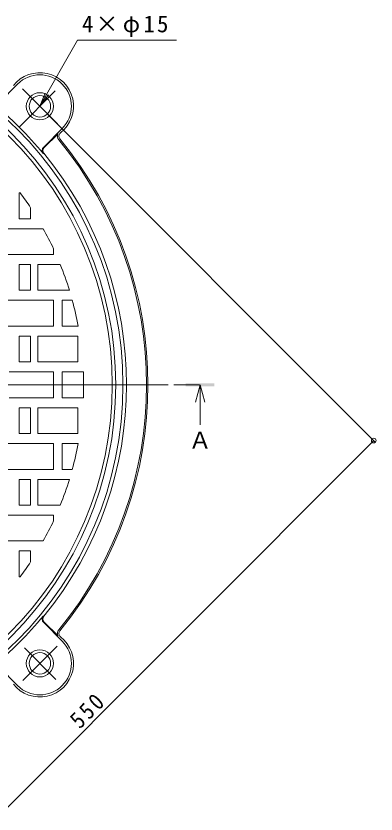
# Model space of a CAD drawing. Units: millimetres, scale not verified. Extents: x -688 to 760, y -541 to 560.
# Drawn here: x -101 to 150, y -29 to 528 of the extents above; entities that cross this region are included whole.
import ezdxf
from ezdxf.enums import TextEntityAlignment as Align

# ---------------------------------------------------------------- set-up
doc = ezdxf.new("R2010")
doc.units = ezdxf.units.MM
doc.header["$LTSCALE"] = 4
doc.header["$PDMODE"] = 32
doc.header["$PDSIZE"] = 3.2
doc.linetypes.add('CHAIN1', pattern=[8, 5, -1, 1, -1])
doc.linetypes.add('CHAIN2', pattern=[12, 9, -1, 1, -1])
for name, color, linetype, lineweight in [('8-1', 2, 'Continuous', 9), ('8-2', 3, 'Continuous', 9), ('8-4', 7, 'Continuous', 9), ('8-5', 7, 'Continuous', 9)]:
    doc.layers.add(name, color=color, linetype=linetype, lineweight=lineweight)
doc.styles.add('ＭＳ ゴシック', font='')
doc.styles.get('ＭＳ ゴシック').set_extended_font_data('MS Gothic')

msp = doc.modelspace()

# ---------------------------------------------------------------- linework, layer by layer
at = {"layer": '8-1'}
for p, q in [((-113.116, 468.047), (-100.202, 480.961)), ((-82.004, 436.934), (-69.09, 449.848)), ((-81.65, 436.581), (-71.936, 446.295)), ((-82.004, 104.966), (-69.09, 92.052)), ((-81.65, 105.32), (-71.936, 95.606)), ((-113.116, 73.854), (-100.202, 60.94))]:
    msp.add_line(p, q, dxfattribs=at)
at = {"layer": '8-1', "linetype": 'CHAIN2'}
for p, q in [((-99.414, 450.637), (-73.392, 476.659)), ((-96.902, 477.661), (-72.39, 453.149)), ((-72.631, 88.511), (-96.661, 64.481)), ((-95.474, 87.324), (-73.392, 65.242))]:
    msp.add_line(p, q, dxfattribs=at)
at = {"layer": '8-1'}
for centre, radius in [((-84.646, 465.405), 9.5), ((-84.646, 465.405), 7.5), ((-84.646, 76.496), 9.5), ((-84.646, 76.496), 7.5)]:
    msp.add_circle(centre, radius, dxfattribs=at)
for centre, radius, start, end in [((-279.1, 270.95), 252.5, 270, 90), ((-279.1, 270.95), 247.5, 270, 90), ((-84.646, 465.405), 23.5, 307.9129, 142.08699), ((-84.646, 465.405), 22, 315, 135), ((-279.1, 270.95), 254.5, 39.3278, 50.67221), ((-68.363, 444.498), 4, 153.30704, 219.47284), ((-68.363, 444.498), 3, 127.91341, 219.47284), ((-279.1, 270.95), 269, 320.52773, 39.47226), ((-279.1, 270.95), 270, 320.52776, 39.47224), ((-79.529, 434.46), 3.5, 135.00101, 219.32761), ((-79.529, 434.46), 3, 135.00101, 218.09975), ((-279.1, 270.95), 255, 320.67221, 39.34225), ((-279.1, 270.95), 254.5, 309.32779, 320.67223), ((-79.529, 107.442), 3.5, 140.67239, 224.99899), ((-79.529, 107.442), 3, 140.67239, 224.99899), ((-84.646, 76.496), 23.5, 217.9129, 52.08699), ((-279.1, 270.95), 269, 319.69112, 319.69113), ((-68.363, 97.403), 4, 140.52716, 206.69296), ((-68.363, 97.403), 3, 140.52716, 232.08659), ((-84.646, 76.496), 22, 225, 45)]:
    msp.add_arc(centre, radius, start, end, dxfattribs=at)
at = {"layer": '8-2'}
for p, q in [((-99.1, 404.951), (-98.355, 404.951)), ((-91.1, 394.567), (-91.1, 386.951)), ((-115.1, 379.951), (-82.266, 379.951)), ((-75.1, 365.867), (-75.1, 361.951)), ((-99.1, 354.951), (-91.101, 354.951)), ((-91.101, 354.951), (-91.101, 336.951)), ((-86.1, 354.951), (-70.368, 354.951)), ((-86.1, 354.951), (-86.1, 336.951)), ((-86.1, 336.951), (-63.998, 336.951)), ((-115.1, 329.951), (-75.1, 329.951)), ((-75.1, 329.951), (-75.1, 311.951)), ((-69.1, 329.951), (-61.974, 329.951)), ((-69.1, 329.951), (-69.1, 311.951)), ((-69.1, 311.951), (-57.868, 311.951)), ((-99.1, 304.951), (-91.101, 304.951)), ((-91.101, 304.951), (-91.101, 286.951)), ((-86.1, 304.951), (-58.1, 304.951)), ((-58.1, 304.951), (-58.1, 286.951)), ((-106.1, 279.951), (-75.1, 279.951)), ((-75.1, 279.951), (-75.1, 270.951)), ((-69.1, 279.951), (-69.1, 270.951)), ((-69.1, 279.951), (-54.28, 279.951)), ((-75.1, 261.951), (-75.1, 270.951)), ((-69.1, 261.951), (-69.1, 270.951)), ((-106.1, 261.951), (-75.1, 261.951)), ((-69.1, 261.951), (-54.28, 261.951)), ((-91.101, 236.951), (-91.101, 254.951)), ((-58.1, 236.951), (-58.1, 254.951)), ((-99.1, 236.951), (-91.101, 236.951)), ((-86.1, 236.951), (-58.1, 236.951)), ((-75.1, 211.951), (-75.1, 229.951)), ((-69.1, 229.951), (-57.868, 229.951)), ((-69.1, 211.951), (-69.1, 229.951)), ((-115.1, 211.951), (-75.1, 211.951)), ((-69.1, 211.951), (-61.974, 211.951)), ((-91.101, 186.951), (-91.101, 204.951)), ((-86.1, 204.951), (-63.998, 204.951)), ((-86.1, 186.951), (-86.1, 204.951)), ((-99.1, 186.951), (-91.101, 186.951)), ((-86.1, 186.951), (-70.368, 186.951)), ((-75.1, 176.035), (-75.1, 179.951)), ((-115.1, 161.951), (-82.266, 161.951)), ((-91.1, 147.334), (-91.1, 154.951)), ((-99.1, 136.951), (-98.355, 136.951))]:
    msp.add_line(p, q, dxfattribs=at)
at = {"layer": '8-2', "linetype": 'CHAIN1'}
msp.add_line((-583.457, 270.951), (3.421, 270.951), dxfattribs=at)
at = {"layer": '8-2'}
for points in [[(-99.1, 404.951), (-99.1, 386.951), (-91.1, 386.951)], [(-115.1, 379.951), (-115.1, 361.951), (-75.1, 361.951)], [(-99.1, 354.951), (-99.1, 336.951), (-91.101, 336.951)], [(-115.1, 329.951), (-115.1, 311.951), (-75.1, 311.951)], [(-99.1, 304.951), (-99.1, 286.951), (-91.101, 286.951)], [(-86.1, 304.951), (-86.1, 286.951), (-58.1, 286.951)], [(-99.1, 236.951), (-99.1, 254.951), (-91.101, 254.951)], [(-86.1, 236.951), (-86.1, 254.951), (-58.1, 254.951)], [(-115.1, 211.951), (-115.1, 229.951), (-75.1, 229.951)], [(-99.1, 186.951), (-99.1, 204.951), (-91.101, 204.951)], [(-115.1, 161.951), (-115.1, 179.951), (-75.1, 179.951)], [(-99.1, 136.951), (-99.1, 154.951), (-91.1, 154.951)]]:
    msp.add_lwpolyline(points, dxfattribs=at)
msp.add_circle((-279.1, 270.951), 245, dxfattribs=at)
for start, end in [(33.32628, 36.55223), (24.95126, 28.97607), (17.0576, 21.92133), (10.49925, 15.20197), (0, 2.29245), (357.70755, 0), (344.79803, 349.50075), (338.07867, 342.9424), (331.02393, 335.04874), (323.44777, 326.67372)]:
    msp.add_arc((-279.1, 270.951), 225, start, end, dxfattribs=at)
at = {"layer": '8-4'}
for p, q in [((149.567, 231.191), (-78.989, 459.748)), ((-240.19, -156.869), (148.719, 232.04))]:
    msp.add_line(p, q, dxfattribs=at)
msp.add_point((148.719, 232.04), dxfattribs=at)
at = {"layer": '8-5'}
for p, q in [((-58.412, 511.519), (10.904, 511.519)), ((-84.646, 465.405), (-80.878, 474.668)), ((-84.646, 465.405), (-78.609, 473.377)), ((-84.646, 465.405), (-78.609, 473.377))]:
    msp.add_line(p, q, dxfattribs=at)
at = {"layer": '8-5', "color": 4, "linetype": 'CHAIN1'}
msp.add_line((-279.1, 270.951), (27.008, 270.951), dxfattribs=at)
at = {"layer": '8-5', "color": 4}
for q in [(24.141, 258.951), (27.341, 242.951), (30.541, 258.951)]:
    msp.add_line((27.341, 270.951), q, dxfattribs=at)
at = {"layer": '8-5'}
msp.add_lwpolyline([(-58.412, 511.519), (-84.646, 465.405), (-80.878, 474.668)], dxfattribs=at)
at = {"layer": '8-5', "color": 4}
msp.add_solid([(17.341, 269.951), (37.341, 269.951), (17.341, 271.951), (37.341, 271.951)], dxfattribs=at)

# ---------------------------------------------------------------- texts
at = {"layer": '8-4', "color": 2, "insert": (-56.625, 30.09), "char_height": 11.73, "attachment_point": 7, "rotation": 45, "style": 'ＭＳ ゴシック'}
msp.add_mtext('\\T1.27;\\W0.9;550', dxfattribs=at)
at = {"layer": '8-5', "color": 2, "style": 'ＭＳ ゴシック'}
msp.add_text('Ａ', height=11.73, dxfattribs=at).set_placement((19.341, 222.951), align=Align.BOTTOM_LEFT)
at = {"layer": '8-5', "color": 2, "insert": (-55.22, 513.889), "char_height": 11.73, "attachment_point": 7, "style": 'ＭＳ ゴシック'}
msp.add_mtext('\\T1.19;4×φ15', dxfattribs=at)

doc.saveas('drawing.dxf')
